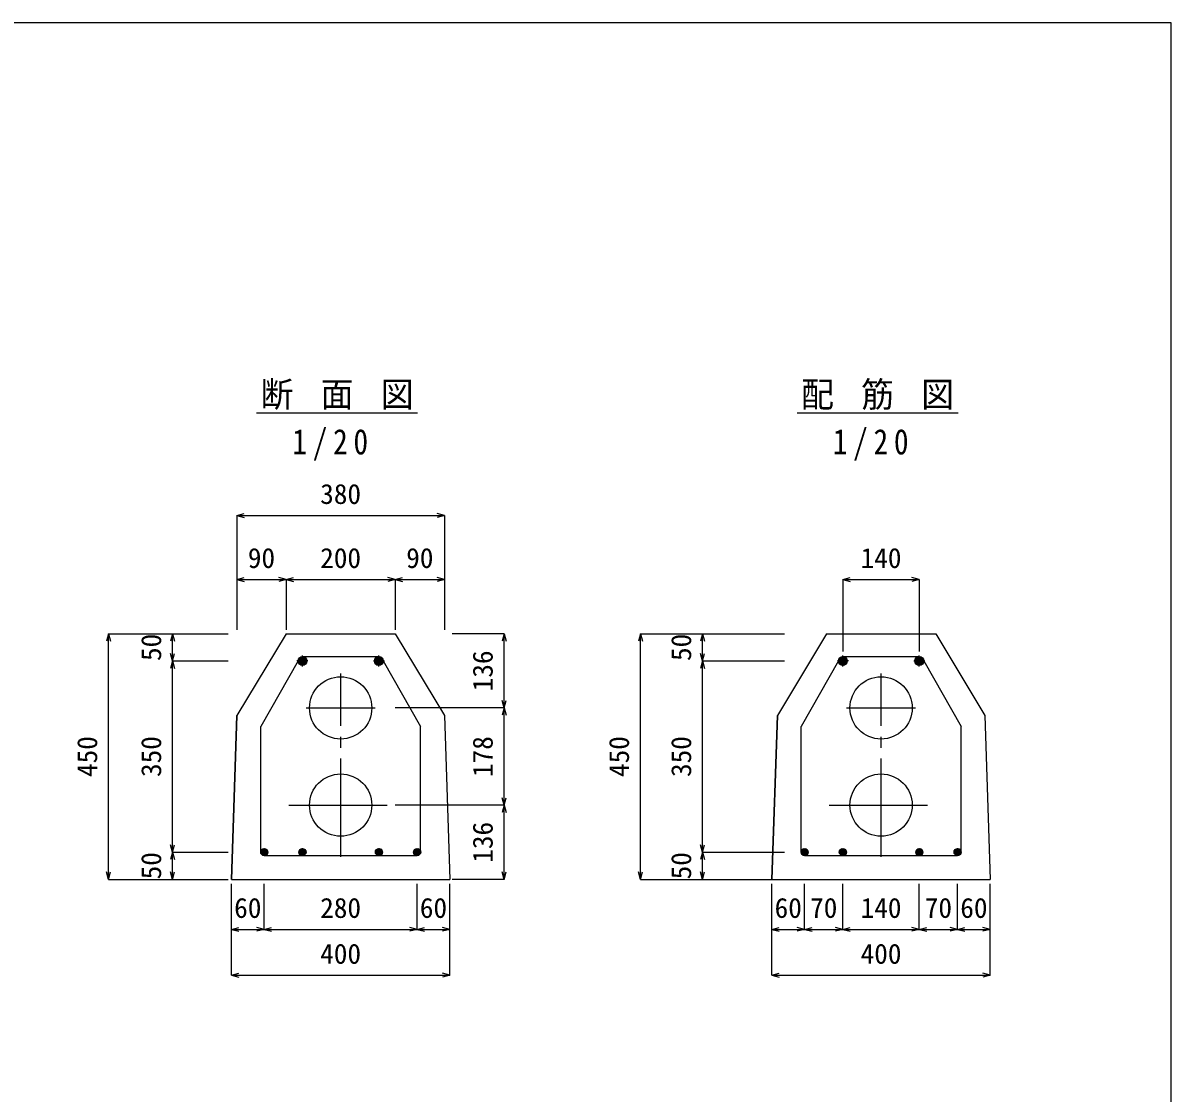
# Model space of a CAD drawing. Units: millimetres on the paper, enlarged 15 times, with parts at other scales. Extents: x -2095 to 2105, y -1473 to 4853.
# Drawn here: x 528 to 2105, y 3383 to 4853 of the extents above; entities that cross this region are included whole.
import ezdxf
from ezdxf.enums import TextEntityAlignment as Align

# ---------------------------------------------------------------- set-up
doc = ezdxf.new("R2010")
doc.units = ezdxf.units.MM
doc.header["$LTSCALE"] = 15
doc.linetypes.add('CHAIN1', pattern=[8, 5, -1, 1, -1])
doc.linetypes.add('CHAIN2', pattern=[12, 9, -1, 1, -1])
for name, color, linetype in [('0-1', 4, 'Continuous'), ('0-2_パイプ', 4, 'Continuous'), ('0-3', 2, 'Continuous'), ('0-6', 4, 'Continuous'), ('2-0_外寸', 7, 'Continuous')]:
    doc.layers.add(name, color=color, linetype=linetype)
doc.styles.add('ＭＳ ゴシック', font='')
doc.styles.get('ＭＳ ゴシック').set_extended_font_data('MS Gothic')

msp = doc.modelspace()

# ---------------------------------------------------------------- linework, layer by layer
at = {"layer": '0-1', "color": 3}
for p, q in [((849.15, 4317.11), (1070.36, 4317.11)), ((1591.44, 4317.11), (1812.65, 4317.11)), ((889.63, 4013.62), (822.13, 3901.12)), ((889.63, 4013.62), (822.13, 3901.12)), ((889.63, 4013.62), (1039.63, 4013.62)), ((889.63, 4013.62), (1039.63, 4013.62)), ((1039.63, 4013.62), (1107.13, 3901.12)), ((1631.92, 4013.62), (1564.42, 3901.12)), ((1631.92, 4013.62), (1564.42, 3901.12)), ((1631.92, 4013.62), (1781.92, 4013.62)), ((1631.92, 4013.62), (1781.92, 4013.62)), ((1781.92, 4013.62), (1849.42, 3901.12)), ((814.63, 3676.12), (822.13, 3901.12)), ((1107.13, 3901.12), (1114.63, 3676.12)), ((1556.92, 3676.12), (1564.42, 3901.12)), ((1849.42, 3901.12), (1856.92, 3676.12))]:
    msp.add_line(p, q, dxfattribs=at)
at = {"layer": '0-1', "color": 7, "linetype": 'CHAIN2'}
for p, q in [((964.63, 3706.95), (964.63, 3958.98)), ((1706.92, 3706.95), (1706.92, 3958.98)), ((917.26, 3911.62), (1011.99, 3911.62)), ((1659.56, 3911.62), (1754.28, 3911.62)), ((893.45, 3778.12), (1035.8, 3778.12)), ((1635.74, 3778.12), (1778.09, 3778.12))]:
    msp.add_line(p, q, dxfattribs=at)
at = {"layer": '0-1', "color": 3}
for points in [[(822.13, 3901.12), (814.63, 3676.12), (1114.63, 3676.12)], [(1564.42, 3901.12), (1556.92, 3676.12), (1856.92, 3676.12)]]:
    msp.add_lwpolyline(points, dxfattribs=at)
at = {"layer": '0-2_パイプ'}
for p, q in [((1654.42, 4088.12), (1664.56, 4090.84)), ((1654.42, 4088.12), (1759.42, 4088.12)), ((1654.42, 4088.12), (1664.56, 4085.4)), ((1654.42, 4088.12), (1654.42, 3989.36)), ((1759.42, 4088.12), (1749.28, 4090.84)), ((1759.42, 4088.12), (1749.28, 4085.4)), ((1759.42, 4088.12), (1759.42, 3989.36)), ((1376.39, 4013.62), (1373.68, 4003.48)), ((1376.39, 3676.12), (1376.39, 4013.62)), ((1376.39, 4013.62), (1379.11, 4003.48)), ((1376.39, 4013.62), (1461.76, 4013.62)), ((1461.76, 4013.62), (1459.04, 4003.48)), ((1461.76, 3976.12), (1461.76, 4013.62)), ((1461.76, 4013.62), (1464.47, 4003.48)), ((1461.76, 4013.62), (1574.22, 4013.62)), ((1461.76, 3976.12), (1459.04, 3986.26)), ((1461.76, 3976.12), (1459.04, 3965.98)), ((1461.76, 3976.12), (1464.47, 3986.26)), ((1461.76, 3713.62), (1461.76, 3976.12)), ((1461.76, 3976.12), (1464.47, 3965.98)), ((1461.76, 3976.12), (1574.22, 3976.12)), ((1461.76, 3713.62), (1459.04, 3723.76)), ((1461.76, 3713.62), (1464.47, 3723.76)), ((1461.76, 3713.62), (1459.04, 3703.48)), ((1461.76, 3676.12), (1461.76, 3713.62)), ((1461.76, 3713.62), (1464.47, 3703.48)), ((1461.76, 3713.62), (1574.22, 3713.62)), ((1376.39, 3676.12), (1373.68, 3686.26)), ((1376.39, 3676.12), (1379.11, 3686.26)), ((1376.39, 3676.12), (1461.76, 3676.12)), ((1461.76, 3676.12), (1459.04, 3686.26)), ((1461.76, 3676.12), (1464.47, 3686.26)), ((1461.76, 3676.12), (1574.22, 3676.12)), ((1556.92, 3607.47), (1556.92, 3670.06)), ((1601.92, 3607.47), (1601.92, 3670.06)), ((1654.42, 3607.47), (1654.42, 3670.06)), ((1759.42, 3607.47), (1759.42, 3670.06)), ((1811.92, 3607.47), (1811.92, 3670.06)), ((1856.92, 3607.47), (1856.92, 3670.06)), ((1556.92, 3607.47), (1567.06, 3610.19)), ((1556.92, 3607.47), (1601.92, 3607.47)), ((1556.92, 3607.47), (1567.06, 3604.75)), ((1556.92, 3544.42), (1556.92, 3607.47)), ((1601.92, 3607.47), (1591.78, 3610.19)), ((1601.92, 3607.47), (1591.78, 3604.75)), ((1601.92, 3607.47), (1612.06, 3610.19)), ((1601.92, 3607.47), (1654.42, 3607.47)), ((1601.92, 3607.47), (1612.06, 3604.75)), ((1654.42, 3607.47), (1644.28, 3610.19)), ((1654.42, 3607.47), (1644.28, 3604.75)), ((1654.42, 3607.47), (1664.56, 3610.19)), ((1654.42, 3607.47), (1759.42, 3607.47)), ((1654.42, 3607.47), (1664.56, 3604.75)), ((1759.42, 3607.47), (1749.28, 3610.19)), ((1759.42, 3607.47), (1749.28, 3604.75)), ((1759.42, 3607.47), (1769.56, 3610.19)), ((1759.42, 3607.47), (1811.92, 3607.47)), ((1759.42, 3607.47), (1769.56, 3604.75)), ((1811.92, 3607.47), (1801.78, 3610.19)), ((1811.92, 3607.47), (1801.78, 3604.75)), ((1811.92, 3607.47), (1822.06, 3610.19)), ((1811.92, 3607.47), (1856.92, 3607.47)), ((1811.92, 3607.47), (1822.06, 3604.75)), ((1856.92, 3607.47), (1846.78, 3610.19)), ((1856.92, 3607.47), (1846.78, 3604.75)), ((1856.92, 3544.42), (1856.92, 3607.47)), ((1556.92, 3544.42), (1567.06, 3547.14)), ((1556.92, 3544.42), (1856.92, 3544.42)), ((1556.92, 3544.42), (1567.06, 3541.7)), ((1856.92, 3544.42), (1846.78, 3547.14)), ((1856.92, 3544.42), (1846.78, 3541.7))]:
    msp.add_line(p, q, dxfattribs=at)
at = {"layer": '0-2_パイプ', "color": 7}
for centre in [(964.63, 3911.62), (1706.92, 3911.62), (964.63, 3778.12), (1706.92, 3778.12)]:
    msp.add_circle(centre, 42.75, dxfattribs=at)
at = {"layer": '0-3'}
for p, q in [((906.13, 3976.12), (854.75, 3886.12)), ((906.15, 3976.65), (911.6, 3982.1)), ((906.21, 3975.12), (913.13, 3982.04)), ((906.56, 3973.88), (914.37, 3981.69)), ((906.8, 3978.89), (909.36, 3981.44)), ((907.11, 3972.83), (915.42, 3981.14)), ((907.82, 3971.95), (916.3, 3980.43)), ((908.67, 3971.21), (917.03, 3979.57)), ((909.69, 3970.64), (917.61, 3978.56)), ((910.89, 3970.25), (918, 3977.36)), ((912.13, 3982.12), (1017.13, 3982.12)), ((912.36, 3970.13), (918.12, 3975.89)), ((914.39, 3970.56), (917.68, 3973.86)), ((1016.89, 3970.13), (1011.13, 3975.89)), ((1018.36, 3970.25), (1011.25, 3977.36)), ((1014.87, 3970.56), (1011.57, 3973.86)), ((1019.56, 3970.64), (1011.64, 3978.56)), ((1020.58, 3971.21), (1012.22, 3979.57)), ((1021.44, 3971.95), (1012.95, 3980.43)), ((1022.14, 3972.83), (1013.84, 3981.14)), ((1022.69, 3973.88), (1014.88, 3981.69)), ((1023.04, 3975.12), (1016.12, 3982.04)), ((1023.1, 3976.65), (1017.65, 3982.1)), ((1022.45, 3978.89), (1019.89, 3981.44)), ((1023.13, 3976.12), (1074.5, 3886.12)), ((1648.42, 3976.12), (1597.04, 3886.12)), ((1648.44, 3976.65), (1653.9, 3982.1)), ((1648.5, 3975.12), (1655.43, 3982.04)), ((1648.86, 3973.88), (1656.67, 3981.69)), ((1649.1, 3978.89), (1651.65, 3981.44)), ((1649.4, 3972.83), (1657.71, 3981.14)), ((1650.11, 3971.95), (1658.59, 3980.43)), ((1650.97, 3971.21), (1659.33, 3979.57)), ((1651.98, 3970.64), (1659.9, 3978.56)), ((1653.18, 3970.25), (1660.29, 3977.36)), ((1654.42, 3982.12), (1759.42, 3982.12)), ((1654.65, 3970.13), (1660.42, 3975.89)), ((1656.68, 3970.56), (1659.98, 3973.86)), ((1759.19, 3970.13), (1753.42, 3975.89)), ((1760.66, 3970.25), (1753.55, 3977.36)), ((1757.16, 3970.56), (1753.86, 3973.86)), ((1761.86, 3970.64), (1753.94, 3978.56)), ((1762.87, 3971.21), (1754.51, 3979.57)), ((1763.73, 3971.95), (1755.25, 3980.43)), ((1764.44, 3972.83), (1756.13, 3981.14)), ((1764.98, 3973.88), (1757.17, 3981.69)), ((1765.34, 3975.12), (1758.41, 3982.04)), ((1765.4, 3976.65), (1759.94, 3982.1)), ((1764.74, 3978.89), (1762.19, 3981.44)), ((1765.42, 3976.12), (1816.79, 3886.12)), ((854.75, 3713.62), (854.75, 3886.12)), ((1074.5, 3713.62), (1074.5, 3886.12)), ((1597.04, 3713.62), (1597.04, 3886.12)), ((1816.79, 3713.62), (1816.79, 3886.12)), ((854.75, 3713.43), (859.81, 3718.49)), ((854.85, 3714.59), (858.66, 3718.4)), ((854.88, 3712.5), (860.75, 3718.37)), ((855.14, 3711.7), (861.55, 3718.1)), ((855.51, 3711.01), (862.24, 3717.74)), ((855.67, 3716.47), (856.78, 3717.58)), ((855.97, 3710.4), (862.85, 3717.28)), ((856.5, 3709.88), (863.37, 3716.74)), ((857.12, 3709.44), (863.81, 3716.12)), ((857.83, 3709.09), (864.16, 3715.41)), ((858.65, 3708.84), (864.4, 3714.6)), ((859.61, 3708.75), (864.5, 3713.63)), ((859.63, 3708.75), (1069.63, 3708.75)), ((860.82, 3708.9), (864.35, 3712.42)), ((907.25, 3713.43), (912.31, 3718.49)), ((907.35, 3714.59), (911.16, 3718.4)), ((907.38, 3712.5), (913.25, 3718.37)), ((907.64, 3711.7), (914.05, 3718.1)), ((908.01, 3711.01), (914.74, 3717.74)), ((908.17, 3716.47), (909.28, 3717.58)), ((908.47, 3710.4), (915.35, 3717.28)), ((909, 3709.88), (915.87, 3716.74)), ((909.62, 3709.44), (916.31, 3716.12)), ((910.33, 3709.09), (916.66, 3715.41)), ((911.15, 3708.84), (916.9, 3714.6)), ((912.11, 3708.75), (917, 3713.63)), ((913.32, 3708.9), (916.85, 3712.42)), ((1017.14, 3708.75), (1012.25, 3713.63)), ((1018.1, 3708.84), (1012.35, 3714.6)), ((1015.93, 3708.9), (1012.4, 3712.42)), ((1018.92, 3709.09), (1012.59, 3715.41)), ((1019.63, 3709.44), (1012.94, 3716.12)), ((1020.25, 3709.88), (1013.38, 3716.74)), ((1020.79, 3710.4), (1013.91, 3717.28)), ((1021.24, 3711.01), (1014.51, 3717.74)), ((1021.61, 3711.7), (1015.21, 3718.1)), ((1021.87, 3712.5), (1016, 3718.37)), ((1022, 3713.43), (1016.94, 3718.49)), ((1021.9, 3714.59), (1018.09, 3718.4)), ((1021.08, 3716.47), (1019.97, 3717.58)), ((1069.64, 3708.75), (1064.75, 3713.63)), ((1070.6, 3708.84), (1064.85, 3714.6)), ((1068.43, 3708.9), (1064.9, 3712.42)), ((1071.42, 3709.09), (1065.09, 3715.41)), ((1072.13, 3709.44), (1065.44, 3716.12)), ((1072.75, 3709.88), (1065.88, 3716.74)), ((1073.29, 3710.4), (1066.41, 3717.28)), ((1073.74, 3711.01), (1067.01, 3717.74)), ((1074.11, 3711.7), (1067.71, 3718.1)), ((1074.37, 3712.5), (1068.5, 3718.37)), ((1074.5, 3713.43), (1069.44, 3718.49)), ((1074.4, 3714.59), (1070.59, 3718.4)), ((1073.58, 3716.47), (1072.47, 3717.58)), ((1597.05, 3713.43), (1602.11, 3718.49)), ((1597.14, 3714.59), (1600.96, 3718.4)), ((1597.18, 3712.5), (1603.04, 3718.37)), ((1597.44, 3711.7), (1603.84, 3718.1)), ((1597.81, 3711.01), (1604.53, 3717.74)), ((1597.96, 3716.47), (1599.07, 3717.58)), ((1598.26, 3710.4), (1605.14, 3717.28)), ((1598.8, 3709.88), (1605.66, 3716.74)), ((1599.42, 3709.44), (1606.1, 3716.12)), ((1600.13, 3709.09), (1606.45, 3715.41)), ((1600.95, 3708.84), (1606.7, 3714.6)), ((1601.91, 3708.75), (1606.79, 3713.63)), ((1601.92, 3708.75), (1811.92, 3708.75)), ((1603.12, 3708.9), (1606.65, 3712.42)), ((1649.55, 3713.43), (1654.61, 3718.49)), ((1649.64, 3714.59), (1653.46, 3718.4)), ((1649.68, 3712.5), (1655.54, 3718.37)), ((1649.94, 3711.7), (1656.34, 3718.1)), ((1650.31, 3711.01), (1657.03, 3717.74)), ((1650.46, 3716.47), (1651.57, 3717.58)), ((1650.76, 3710.4), (1657.64, 3717.28)), ((1651.3, 3709.88), (1658.16, 3716.74)), ((1651.92, 3709.44), (1658.6, 3716.12)), ((1652.63, 3709.09), (1658.95, 3715.41)), ((1653.45, 3708.84), (1659.2, 3714.6)), ((1654.41, 3708.75), (1659.29, 3713.63)), ((1655.62, 3708.9), (1659.15, 3712.42)), ((1759.43, 3708.75), (1754.55, 3713.63)), ((1760.39, 3708.84), (1754.64, 3714.6)), ((1758.22, 3708.9), (1754.69, 3712.42)), ((1761.21, 3709.09), (1754.89, 3715.41)), ((1761.92, 3709.44), (1755.24, 3716.12)), ((1762.54, 3709.88), (1755.68, 3716.74)), ((1763.08, 3710.4), (1756.2, 3717.28)), ((1763.53, 3711.01), (1756.81, 3717.74)), ((1763.9, 3711.7), (1757.5, 3718.1)), ((1764.16, 3712.5), (1758.3, 3718.37)), ((1764.29, 3713.43), (1759.23, 3718.49)), ((1764.2, 3714.59), (1760.38, 3718.4)), ((1763.38, 3716.47), (1762.27, 3717.58)), ((1811.93, 3708.75), (1807.05, 3713.63)), ((1812.89, 3708.84), (1807.14, 3714.6)), ((1810.72, 3708.9), (1807.19, 3712.42)), ((1813.71, 3709.09), (1807.39, 3715.41)), ((1814.42, 3709.44), (1807.74, 3716.12)), ((1815.04, 3709.88), (1808.18, 3716.74)), ((1815.58, 3710.4), (1808.7, 3717.28)), ((1816.03, 3711.01), (1809.31, 3717.74)), ((1816.4, 3711.7), (1810, 3718.1)), ((1816.66, 3712.5), (1810.8, 3718.37)), ((1816.79, 3713.43), (1811.73, 3718.49)), ((1816.7, 3714.59), (1812.88, 3718.4)), ((1815.88, 3716.47), (1814.77, 3717.58))]:
    msp.add_line(p, q, dxfattribs=at)
at = {"layer": '0-3', "color": 4, "linetype": 'CHAIN1'}
for p, q in [((919.63, 3976.12), (904.63, 3976.12)), ((912.13, 3968.62), (912.13, 3983.62)), ((1009.63, 3976.12), (1024.63, 3976.12)), ((1017.13, 3968.62), (1017.13, 3983.62)), ((1661.92, 3976.12), (1646.92, 3976.12)), ((1654.42, 3968.62), (1654.42, 3983.62)), ((1751.92, 3976.12), (1766.92, 3976.12)), ((1759.42, 3968.62), (1759.42, 3983.62))]:
    msp.add_line(p, q, dxfattribs=at)
at = {"layer": '0-3'}
for centre, radius in [((912.13, 3976.12), 6), ((1017.13, 3976.12), 6), ((1654.42, 3976.12), 6), ((1759.42, 3976.12), 6), ((859.63, 3713.62), 4.88), ((912.13, 3713.62), 4.88), ((1017.13, 3713.62), 4.88), ((1069.63, 3713.62), 4.88), ((1601.92, 3713.62), 4.88), ((1654.42, 3713.62), 4.88), ((1759.42, 3713.62), 4.88), ((1811.92, 3713.62), 4.88)]:
    msp.add_circle(centre, radius, dxfattribs=at)
at = {"layer": '0-6'}
for p, q in [((822.13, 4176.06), (832.27, 4178.77)), ((1107.13, 4176.06), (1096.98, 4178.77)), ((822.13, 4176.06), (1107.13, 4176.06)), ((822.13, 4176.06), (832.27, 4173.34)), ((822.13, 4176.06), (822.13, 4088.12)), ((1107.13, 4176.06), (1096.98, 4173.34)), ((1107.13, 4176.06), (1107.13, 4088.12)), ((822.13, 4088.12), (832.27, 4090.84)), ((822.13, 4088.12), (889.63, 4088.12)), ((822.13, 4088.12), (832.27, 4085.4)), ((822.13, 4088.12), (822.13, 4019)), ((889.63, 4088.12), (879.48, 4090.84)), ((889.63, 4088.12), (879.48, 4085.4)), ((889.63, 4088.12), (899.77, 4090.84)), ((889.63, 4088.12), (889.63, 4019)), ((889.63, 4088.12), (1039.63, 4088.12)), ((889.63, 4088.12), (899.77, 4085.4)), ((1039.63, 4088.12), (1029.48, 4090.84)), ((1039.63, 4088.12), (1029.48, 4085.4)), ((1039.63, 4088.12), (1049.77, 4090.84)), ((1039.63, 4088.12), (1039.63, 4019)), ((1039.63, 4088.12), (1107.13, 4088.12)), ((1039.63, 4088.12), (1049.77, 4085.4)), ((1107.13, 4088.12), (1096.98, 4090.84)), ((1107.13, 4088.12), (1096.98, 4085.4)), ((1107.13, 4088.12), (1107.13, 4019)), ((645.92, 4013.62), (643.2, 4003.48)), ((645.92, 3676.12), (645.92, 4013.62)), ((645.92, 4013.62), (648.63, 4003.48)), ((645.92, 4013.62), (733.8, 4013.62)), ((733.8, 4013.62), (731.08, 4003.48)), ((733.8, 3976.12), (733.8, 4013.62)), ((733.8, 4013.62), (736.51, 4003.48)), ((733.8, 4013.62), (810.13, 4013.62)), ((1189.19, 4013.62), (1117.56, 4013.62)), ((1189.19, 4013.62), (1186.48, 4003.48)), ((1189.19, 3911.62), (1189.19, 4013.62)), ((1189.19, 4013.62), (1191.91, 4003.48)), ((733.8, 3976.12), (731.08, 3986.26)), ((733.8, 3976.12), (731.08, 3965.98)), ((733.8, 3976.12), (736.51, 3986.26)), ((733.8, 3713.62), (733.8, 3976.12)), ((733.8, 3976.12), (736.51, 3965.98)), ((733.8, 3976.12), (810.13, 3976.12)), ((1189.19, 3911.62), (1039.63, 3911.62)), ((1189.19, 3911.62), (1186.48, 3921.76)), ((1189.19, 3911.62), (1186.48, 3901.48)), ((1189.19, 3911.62), (1191.91, 3921.76)), ((1189.19, 3778.12), (1189.19, 3911.62)), ((1189.19, 3911.62), (1191.91, 3901.48)), ((1189.19, 3778.12), (1186.48, 3788.26)), ((1189.19, 3778.12), (1191.91, 3788.26)), ((1189.19, 3778.12), (1039.63, 3778.12)), ((1189.19, 3778.12), (1186.48, 3767.98)), ((1189.19, 3676.12), (1189.19, 3778.12)), ((1189.19, 3778.12), (1191.91, 3767.98)), ((733.8, 3713.62), (731.08, 3723.76)), ((733.8, 3713.62), (736.51, 3723.76)), ((733.8, 3713.62), (731.08, 3703.48)), ((733.8, 3676.12), (733.8, 3713.62)), ((733.8, 3713.62), (736.51, 3703.48)), ((733.8, 3713.62), (810.13, 3713.62)), ((645.92, 3676.12), (643.2, 3686.26)), ((645.92, 3676.12), (648.63, 3686.26)), ((645.92, 3676.12), (733.8, 3676.12)), ((733.8, 3676.12), (731.08, 3686.26)), ((733.8, 3676.12), (736.51, 3686.26)), ((733.8, 3676.12), (810.13, 3676.12)), ((1189.19, 3676.12), (1117.56, 3676.12)), ((1189.19, 3676.12), (1186.48, 3686.26)), ((1189.19, 3676.12), (1191.91, 3686.26)), ((814.63, 3607.47), (814.63, 3670.06)), ((859.63, 3607.47), (859.63, 3670.06)), ((1069.63, 3607.47), (1069.63, 3670.06)), ((1114.63, 3607.47), (1114.63, 3670.06)), ((814.63, 3607.47), (824.77, 3610.19)), ((814.63, 3607.47), (859.63, 3607.47)), ((814.63, 3607.47), (824.77, 3604.75)), ((814.63, 3544.42), (814.63, 3607.47)), ((859.63, 3607.47), (849.48, 3610.19)), ((859.63, 3607.47), (849.48, 3604.75)), ((859.63, 3607.47), (869.77, 3610.19)), ((859.63, 3607.47), (1069.63, 3607.47)), ((859.63, 3607.47), (869.77, 3604.75)), ((1069.63, 3607.47), (1059.48, 3610.19)), ((1069.63, 3607.47), (1059.48, 3604.75)), ((1069.63, 3607.47), (1079.77, 3610.19)), ((1069.63, 3607.47), (1114.63, 3607.47)), ((1069.63, 3607.47), (1079.77, 3604.75)), ((1114.63, 3607.47), (1104.48, 3610.19)), ((1114.63, 3607.47), (1104.48, 3604.75)), ((1114.63, 3544.42), (1114.63, 3607.47)), ((814.63, 3544.42), (824.77, 3547.14)), ((814.63, 3544.42), (1114.63, 3544.42)), ((814.63, 3544.42), (824.77, 3541.7)), ((1114.63, 3544.42), (1104.48, 3547.14)), ((1114.63, 3544.42), (1104.48, 3541.7))]:
    msp.add_line(p, q, dxfattribs=at)
at = {"layer": '2-0_外寸', "color": 5}
for p, q in [((2105.14, 4852.59), (-2094.86, 4852.59)), ((2105.14, 1912.59), (2105.14, 4852.59))]:
    msp.add_line(p, q, dxfattribs=at)

# ---------------------------------------------------------------- texts
at = {"layer": '0-1', "color": 7, "char_height": 34.84, "attachment_point": 7, "style": 'ＭＳ ゴシック'}
for s, insert in [('\\T1.22;\\W0.95;断\\~面\\~図', (854.66, 4320.83)), ('\\T1.22;\\W0.95;配\\~筋\\~図', (1596.95, 4320.83)), ('\\T1.39;\\W0.85;1/20', (898.19, 4251.42)), ('\\T1.39;\\W0.85;1/20', (1640.48, 4251.42))]:
    msp.add_mtext(s, dxfattribs=dict(at, insert=insert))
at = {"layer": '0-2_パイプ', "style": 'ＭＳ ゴシック'}
for s, p in [('140', (1678.79, 4095.62)), ('60', (1560.67, 3614.97)), ('70', (1609.42, 3614.97)), ('140', (1678.79, 3614.97)), ('70', (1766.92, 3614.97)), ('60', (1815.67, 3614.97)), ('400', (1678.79, 3551.92))]:
    msp.add_text(s, height=27.49, dxfattribs=at).set_placement(p, align=Align.BOTTOM_LEFT)
for s, p in [('50', (1454.26, 3976.12)), ('450', (1368.89, 3816.75)), ('350', (1454.26, 3816.75)), ('50', (1454.26, 3676.12))]:
    msp.add_text(s, height=27.49, rotation=90, dxfattribs=at).set_placement(p, align=Align.BOTTOM_LEFT)
at = {"layer": '0-6', "style": 'ＭＳ ゴシック'}
for s, p in [('380', (936.5, 4183.56)), ('90', (837.13, 4095.62)), ('200', (936.5, 4095.62)), ('90', (1054.63, 4095.62)), ('60', (818.38, 3614.97)), ('280', (936.5, 3614.97)), ('60', (1073.38, 3614.97)), ('400', (936.5, 3551.92))]:
    msp.add_text(s, height=27.49, dxfattribs=at).set_placement(p, align=Align.BOTTOM_LEFT)
for s, p in [('50', (726.3, 3976.12)), ('136', (1181.69, 3934.5)), ('450', (638.42, 3816.75)), ('350', (726.3, 3816.75)), ('178', (1181.69, 3816.75)), ('136', (1181.69, 3699)), ('50', (726.3, 3676.12))]:
    msp.add_text(s, height=27.49, rotation=90, dxfattribs=at).set_placement(p, align=Align.BOTTOM_LEFT)

doc.saveas('drawing.dxf')
